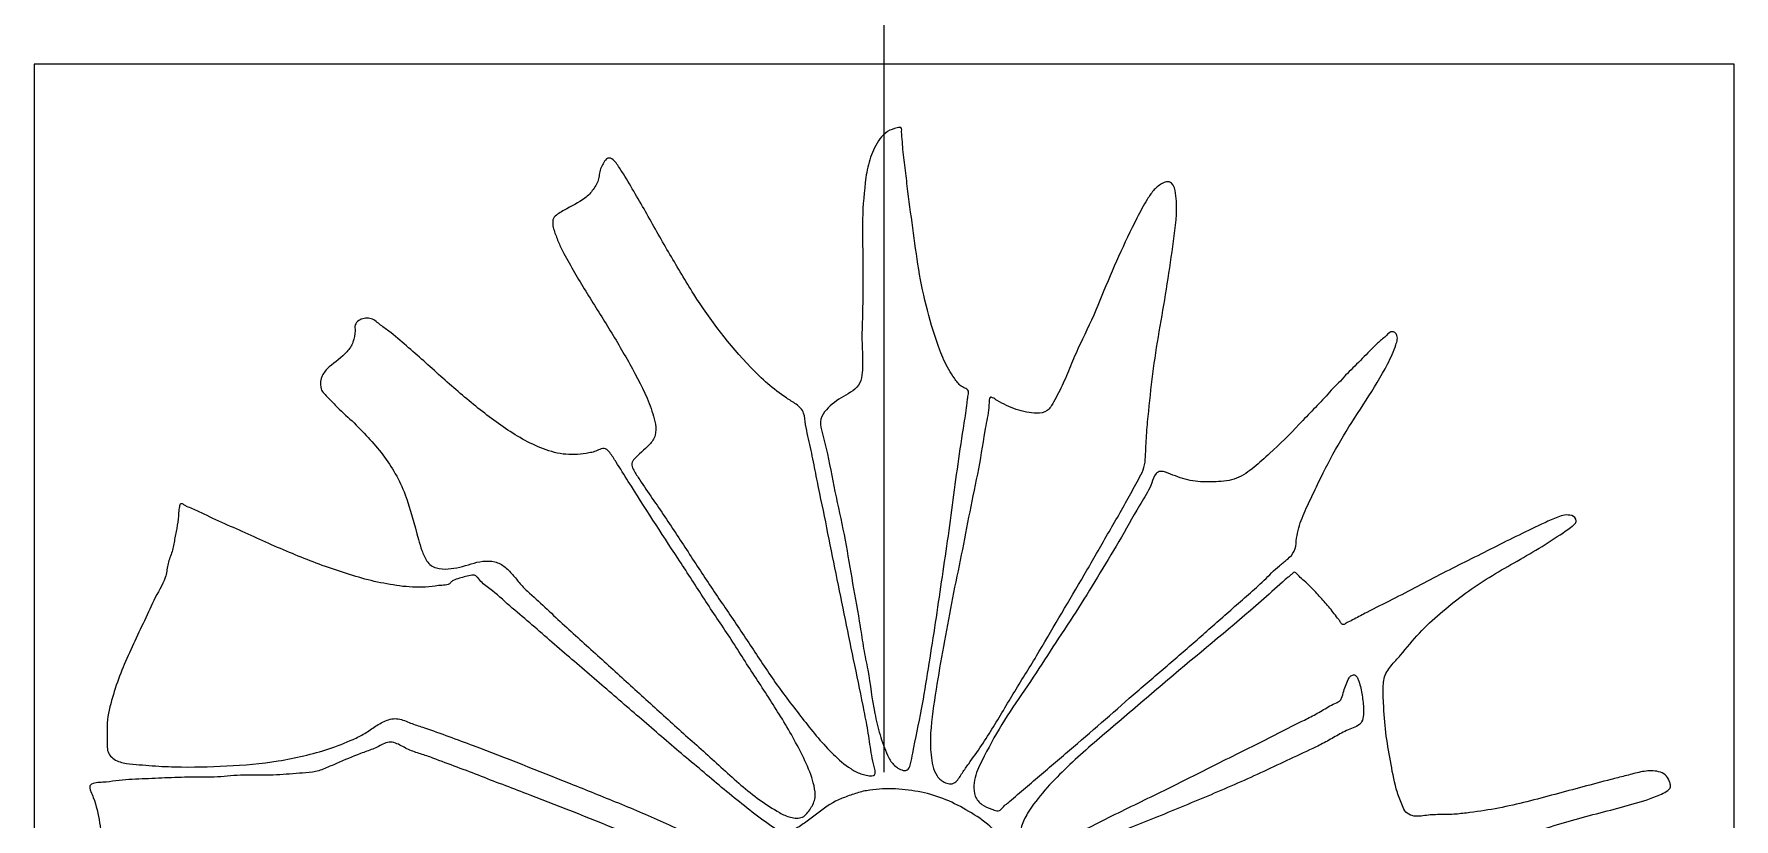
# Model space of a CAD drawing. Header units: millimetres. Extents: x 661 to 1125, y 84 to 277.
# Drawn here: x 937.81 to 967.29, y 153.29 to 166.91 of the extents above; entities that cross this region are included whole.
import ezdxf

# ---------------------------------------------------------------- set-up
doc = ezdxf.new("R2010")
doc.units = ezdxf.units.MM
doc.linetypes.add('CENTER2', pattern=[28.575, 19.05, -3.175, 3.175, -3.175])

# ---------------------------------------------------------------- blocks, each defined once
blk = doc.blocks.new('D')
at = {"color": 1, "linetype": 'CENTER2'}
blk.add_line((952.552, 258.88), (952.552, 99.934), dxfattribs=at)
at = {"color": 7, "linetype": 'Continuous', "lineweight": 15}
for p, q in [((937.813, 166.386), (937.813, 136.91)), ((967.292, 166.386), (937.813, 166.386)), ((967.292, 136.91), (967.292, 166.386))]:
    blk.add_line(p, q, dxfattribs=at)
for points, knots in [([(953.203, 155.197), (953.247, 155.432), (953.284, 155.668), (953.36, 156.14), (953.397, 156.376), (953.505, 157.084), (953.574, 157.556), (953.711, 158.502), (953.771, 158.976), (953.869, 159.686), (953.906, 159.922), (953.962, 160.275), (953.978, 160.394), (953.996, 160.542), (954, 160.571), (954.009, 160.631), (954.017, 160.66), (954.019, 160.704), (954.016, 160.72), (953.998, 160.743), (953.985, 160.752), (953.945, 160.773), (953.916, 160.783), (953.843, 160.834), (953.808, 160.888), (953.737, 160.988), (953.705, 161.039), (953.614, 161.197), (953.564, 161.31), (953.436, 161.651), (953.366, 161.883), (953.243, 162.35), (953.193, 162.587), (953.115, 163.065), (953.085, 163.307), (953.018, 163.788), (952.984, 164.029), (952.942, 164.391), (952.929, 164.512), (952.895, 164.753), (952.88, 164.873), (952.873, 165.056), (952.865, 165.116), (952.856, 165.207), (952.861, 165.238), (952.856, 165.283), (952.839, 165.29), (952.809, 165.289), (952.794, 165.285), (952.722, 165.265), (952.663, 165.25), (952.562, 165.182), (952.519, 165.139), (952.409, 164.993), (952.361, 164.883), (952.279, 164.658), (952.257, 164.539), (952.236, 164.421)], [0, 0, 0, 0, 0.0625, 0.0625, 0.125, 0.125, 0.25, 0.25, 0.375, 0.375, 0.4375, 0.4375, 0.46875, 0.46875, 0.476562, 0.476562, 0.484375, 0.484375, 0.488281, 0.488281, 0.492187, 0.492187, 0.5, 0.5, 0.515625, 0.515625, 0.53125, 0.53125, 0.5625, 0.5625, 0.625, 0.625, 0.6875, 0.6875, 0.75, 0.75, 0.8125, 0.8125, 0.84375, 0.84375, 0.875, 0.875, 0.890625, 0.890625, 0.898437, 0.898437, 0.902344, 0.902344, 0.90625, 0.90625, 0.921875, 0.921875, 0.9375, 0.9375, 0.96875, 0.96875, 1, 1, 1, 1]), ([(952.209, 155.165), (952.103, 155.695), (951.99, 156.225), (951.776, 157.285), (951.665, 157.815), (951.51, 158.612), (951.45, 158.875), (951.37, 159.273), (951.346, 159.406), (951.293, 159.672), (951.263, 159.804), (951.218, 160.002), (951.204, 160.068), (951.183, 160.202), (951.181, 160.271), (951.136, 160.399), (951.084, 160.446), (950.975, 160.527), (950.916, 160.561), (950.63, 160.745), (950.431, 160.931), (949.867, 161.515), (949.543, 161.942), (949.111, 162.622), (948.978, 162.856), (948.702, 163.318), (948.571, 163.553), (948.376, 163.906), (948.305, 164.021), (948.171, 164.254), (948.107, 164.372), (947.996, 164.541), (947.959, 164.597), (947.903, 164.681), (947.881, 164.707), (947.828, 164.748), (947.793, 164.767), (947.73, 164.741), (947.712, 164.709), (947.676, 164.653), (947.66, 164.623), (947.633, 164.561), (947.623, 164.53), (947.612, 164.463), (947.61, 164.429), (947.59, 164.33), (947.548, 164.272), (947.471, 164.157), (947.422, 164.107), (947.256, 163.978), (947.124, 163.925), (946.975, 163.835), (946.945, 163.816), (946.886, 163.778), (946.856, 163.759), (946.813, 163.704), (946.806, 163.667), (946.808, 163.598), (946.815, 163.564), (946.841, 163.463), (946.869, 163.4), (946.918, 163.271), (946.946, 163.208), (946.977, 163.146)], [0, 0, 0, 0, 0.125, 0.125, 0.25, 0.25, 0.3125, 0.3125, 0.34375, 0.34375, 0.375, 0.375, 0.390625, 0.390625, 0.40625, 0.40625, 0.421875, 0.421875, 0.4375, 0.4375, 0.5, 0.5, 0.625, 0.625, 0.6875, 0.6875, 0.75, 0.75, 0.78125, 0.78125, 0.8125, 0.8125, 0.828125, 0.828125, 0.835937, 0.835937, 0.84375, 0.84375, 0.851562, 0.851562, 0.859375, 0.859375, 0.867187, 0.867187, 0.875, 0.875, 0.890625, 0.890625, 0.90625, 0.90625, 0.9375, 0.9375, 0.945312, 0.945312, 0.953125, 0.953125, 0.960937, 0.960937, 0.96875, 0.96875, 0.984375, 0.984375, 1, 1, 1, 1]), ([(952.236, 164.421), (952.21, 164.18), (952.185, 163.94), (952.178, 163.459), (952.184, 163.218), (952.182, 162.736), (952.185, 162.495), (952.181, 162.014), (952.165, 161.773), (952.175, 161.412), (952.183, 161.291), (952.181, 161.111), (952.178, 161.051), (952.161, 160.931), (952.142, 160.87), (952.038, 160.715), (951.915, 160.665), (951.701, 160.534), (951.603, 160.453), (951.483, 160.307), (951.454, 160.247), (951.443, 160.121), (951.461, 160.059), (951.514, 159.875), (951.544, 159.752), (951.624, 159.379), (951.669, 159.128), (951.775, 158.631), (951.83, 158.383), (951.924, 157.883), (951.965, 157.632), (952.051, 157.131), (952.099, 156.881), (952.159, 156.505), (952.178, 156.379), (952.221, 156.128), (952.247, 156.004), (952.317, 155.629), (952.341, 155.375), (952.419, 155.002), (952.449, 154.878), (952.519, 154.634), (952.56, 154.515), (952.641, 154.341), (952.674, 154.284), (952.765, 154.194), (952.82, 154.153), (952.915, 154.131), (952.952, 154.137), (952.995, 154.186), (953.005, 154.218), (953.032, 154.31), (953.04, 154.375), (953.098, 154.692), (953.155, 154.944), (953.203, 155.197)], [0, 0, 0, 0, 0.0625, 0.0625, 0.125, 0.125, 0.1875, 0.1875, 0.25, 0.25, 0.28125, 0.28125, 0.296875, 0.296875, 0.3125, 0.3125, 0.34375, 0.34375, 0.375, 0.375, 0.390625, 0.390625, 0.40625, 0.40625, 0.4375, 0.4375, 0.5, 0.5, 0.5625, 0.5625, 0.625, 0.625, 0.6875, 0.6875, 0.71875, 0.71875, 0.75, 0.75, 0.8125, 0.8125, 0.84375, 0.84375, 0.875, 0.875, 0.890625, 0.890625, 0.90625, 0.90625, 0.914062, 0.914062, 0.921875, 0.921875, 0.9375, 0.9375, 1, 1, 1, 1]), ([(956.789, 158.859), (956.847, 158.967), (956.903, 159.076), (956.993, 159.237), (957.023, 159.291), (957.067, 159.406), (957.078, 159.468), (957.089, 159.592), (957.09, 159.654), (957.094, 159.778), (957.104, 159.964), (957.121, 160.149), (957.157, 160.52), (957.183, 160.767), (957.245, 161.259), (957.284, 161.504), (957.411, 162.239), (957.492, 162.729), (957.593, 163.468), (957.632, 163.715), (957.622, 164.026), (957.617, 164.088), (957.599, 164.211), (957.585, 164.277), (957.518, 164.344), (957.484, 164.351), (957.422, 164.341), (957.393, 164.327), (957.312, 164.28), (957.264, 164.239), (957.183, 164.146), (957.15, 164.093), (957.086, 163.988), (957.055, 163.934), (956.966, 163.773), (956.91, 163.663), (956.748, 163.332), (956.645, 163.108), (956.446, 162.658), (956.356, 162.429), (956.167, 161.974), (956.058, 161.753), (955.9, 161.419), (955.851, 161.306), (955.757, 161.078), (955.712, 160.964), (955.606, 160.741), (955.551, 160.631), (955.462, 160.469), (955.429, 160.415), (955.33, 160.341), (955.265, 160.332), (955.082, 160.333), (954.96, 160.358), (954.73, 160.44), (954.618, 160.491), (954.487, 160.57), (954.462, 160.588), (954.421, 160.608), (954.403, 160.615), (954.38, 160.594), (954.379, 160.578), (954.371, 160.502), (954.372, 160.442), (954.349, 160.262), (954.323, 160.144), (954.299, 160.025)], [0, 0, 0, 0, 0.03125, 0.03125, 0.046875, 0.046875, 0.0625, 0.0625, 0.078125, 0.078125, 0.09375, 0.125, 0.125, 0.1875, 0.1875, 0.25, 0.25, 0.375, 0.375, 0.4375, 0.4375, 0.453125, 0.453125, 0.46875, 0.46875, 0.476563, 0.476563, 0.484375, 0.484375, 0.5, 0.5, 0.515625, 0.515625, 0.53125, 0.53125, 0.5625, 0.5625, 0.625, 0.625, 0.6875, 0.6875, 0.75, 0.75, 0.78125, 0.78125, 0.8125, 0.8125, 0.84375, 0.84375, 0.859375, 0.859375, 0.875, 0.875, 0.90625, 0.90625, 0.9375, 0.9375, 0.945313, 0.945313, 0.949219, 0.949219, 0.953125, 0.953125, 0.96875, 0.96875, 1, 1, 1, 1]), ([(946.977, 163.146), (947.099, 162.924), (947.223, 162.703), (947.487, 162.27), (947.624, 162.056), (947.89, 161.625), (948.02, 161.407), (948.265, 160.963), (948.386, 160.739), (948.525, 160.385), (948.568, 160.265), (948.597, 160.077), (948.599, 160.012), (948.568, 159.888), (948.529, 159.836), (948.398, 159.696), (948.292, 159.62), (948.201, 159.509), (948.191, 159.497), (948.179, 159.466), (948.178, 159.449), (948.185, 159.401), (948.199, 159.371), (948.244, 159.285), (948.28, 159.231), (948.459, 158.961), (948.609, 158.749), (948.896, 158.318), (949.038, 158.101), (949.323, 157.668), (949.465, 157.451), (949.754, 157.021), (949.9, 156.807), (950.189, 156.376), (950.331, 156.16), (950.619, 155.728), (950.769, 155.517), (951.085, 155.106), (951.242, 154.9), (951.494, 154.602), (951.582, 154.506), (951.767, 154.325), (951.864, 154.239), (952.03, 154.132), (952.087, 154.101), (952.18, 154.068), (952.213, 154.06), (952.277, 154.047), (952.31, 154.042), (952.36, 154.047), (952.378, 154.05), (952.401, 154.074), (952.402, 154.093), (952.4, 154.142), (952.39, 154.173), (952.366, 154.268), (952.351, 154.331), (952.315, 154.523), (952.301, 154.653), (952.26, 154.91), (952.235, 155.037), (952.209, 155.165)], [0, 0, 0, 0, 0.0625, 0.0625, 0.125, 0.125, 0.1875, 0.1875, 0.25, 0.25, 0.28125, 0.28125, 0.296875, 0.296875, 0.3125, 0.3125, 0.34375, 0.34375, 0.347656, 0.347656, 0.351563, 0.351563, 0.359375, 0.359375, 0.375, 0.375, 0.4375, 0.4375, 0.5, 0.5, 0.5625, 0.5625, 0.625, 0.625, 0.6875, 0.6875, 0.75, 0.75, 0.8125, 0.8125, 0.84375, 0.84375, 0.875, 0.875, 0.890625, 0.890625, 0.898438, 0.898438, 0.90625, 0.90625, 0.910156, 0.910156, 0.914063, 0.914063, 0.921875, 0.921875, 0.9375, 0.9375, 0.96875, 0.96875, 1, 1, 1, 1]), ([(950.708, 155.154), (950.568, 155.379), (950.424, 155.6), (950.133, 156.042), (949.995, 156.268), (949.703, 156.709), (949.554, 156.927), (949.267, 157.372), (949.125, 157.595), (948.687, 158.256), (948.401, 158.701), (948.047, 159.26), (947.979, 159.374), (947.871, 159.54), (947.837, 159.597), (947.776, 159.675), (947.753, 159.701), (947.693, 159.729), (947.657, 159.719), (947.596, 159.692), (947.566, 159.676), (947.502, 159.656), (947.468, 159.65), (947.37, 159.632), (947.304, 159.623), (947.105, 159.608), (946.968, 159.62), (946.709, 159.685), (946.584, 159.735), (946.342, 159.85), (946.226, 159.915), (945.89, 160.127), (945.679, 160.287), (945.266, 160.62), (945.063, 160.793), (944.67, 161.15), (944.472, 161.327), (944.17, 161.587), (944.071, 161.676), (943.911, 161.796), (943.856, 161.834), (943.753, 161.918), (943.7, 161.964), (943.571, 161.991), (943.5, 161.975), (943.417, 161.92), (943.392, 161.894), (943.374, 161.83), (943.381, 161.796), (943.381, 161.695), (943.369, 161.628), (943.32, 161.504), (943.282, 161.448), (943.15, 161.297), (943.034, 161.224), (942.884, 161.091), (942.837, 161.04), (942.783, 160.918), (942.775, 160.848), (942.791, 160.749), (942.805, 160.717), (942.847, 160.665), (942.872, 160.642), (942.942, 160.57), (942.989, 160.522), (943.13, 160.379), (943.229, 160.287), (943.329, 160.198)], [0, 0, 0, 0, 0.0625, 0.0625, 0.125, 0.125, 0.1875, 0.1875, 0.25, 0.25, 0.375, 0.375, 0.40625, 0.40625, 0.421875, 0.421875, 0.429687, 0.429687, 0.4375, 0.4375, 0.445312, 0.445312, 0.453125, 0.453125, 0.46875, 0.46875, 0.5, 0.5, 0.53125, 0.53125, 0.5625, 0.5625, 0.625, 0.625, 0.6875, 0.6875, 0.75, 0.75, 0.78125, 0.78125, 0.796875, 0.796875, 0.8125, 0.8125, 0.828125, 0.828125, 0.835937, 0.835937, 0.84375, 0.84375, 0.859375, 0.859375, 0.875, 0.875, 0.90625, 0.90625, 0.921875, 0.921875, 0.9375, 0.9375, 0.945312, 0.945312, 0.953125, 0.953125, 0.96875, 0.96875, 1, 1, 1, 1]), ([(954.726, 153.599), (954.912, 153.756), (955.098, 153.914), (955.468, 154.231), (955.655, 154.388), (956.21, 154.864), (956.575, 155.188), (957.128, 155.667), (957.315, 155.823), (957.682, 156.143), (957.866, 156.304), (958.233, 156.625), (958.415, 156.787), (958.781, 157.109), (958.968, 157.266), (959.232, 157.52), (959.315, 157.61), (959.456, 157.726), (959.506, 157.762), (959.598, 157.842), (959.641, 157.887), (959.692, 157.996), (959.696, 158.058), (959.708, 158.179), (959.718, 158.239), (959.761, 158.415), (959.806, 158.53), (959.905, 158.752), (959.958, 158.861), (960.063, 159.08), (960.115, 159.19), (960.277, 159.516), (960.394, 159.729), (960.771, 160.355), (961.06, 160.753), (961.34, 161.293), (961.391, 161.404), (961.438, 161.55), (961.448, 161.579), (961.458, 161.639), (961.454, 161.672), (961.43, 161.711), (961.421, 161.724), (961.396, 161.742), (961.38, 161.746), (961.333, 161.746), (961.307, 161.723), (961.242, 161.656), (961.193, 161.617), (961.098, 161.535), (961.054, 161.492), (960.923, 161.357), (960.835, 161.269), (960.747, 161.181)], [0, 0, 0, 0, 0.0625, 0.0625, 0.125, 0.125, 0.25, 0.25, 0.3125, 0.3125, 0.375, 0.375, 0.4375, 0.4375, 0.5, 0.5, 0.53125, 0.53125, 0.546875, 0.546875, 0.5625, 0.5625, 0.578125, 0.578125, 0.59375, 0.59375, 0.625, 0.625, 0.65625, 0.65625, 0.6875, 0.6875, 0.75, 0.75, 0.875, 0.875, 0.90625, 0.90625, 0.914063, 0.914063, 0.921875, 0.921875, 0.925781, 0.925781, 0.929688, 0.929688, 0.9375, 0.9375, 0.953125, 0.953125, 0.96875, 0.96875, 1, 1, 1, 1]), ([(960.747, 161.181), (960.662, 161.096), (960.575, 161.013), (960.457, 160.877), (960.412, 160.836), (960.326, 160.753), (960.287, 160.707), (960.168, 160.572), (960.084, 160.487), (959.917, 160.314), (959.834, 160.228), (959.588, 159.965), (959.416, 159.797), (959.15, 159.553), (959.062, 159.471), (958.876, 159.32), (958.776, 159.249), (958.553, 159.161), (958.43, 159.149), (958.191, 159.138), (958.071, 159.138), (957.831, 159.164), (957.717, 159.202), (957.548, 159.265), (957.493, 159.291), (957.407, 159.317), (957.378, 159.325), (957.317, 159.322), (957.288, 159.308), (957.232, 159.239), (957.216, 159.178), (957.174, 159.066), (957.148, 159.013), (957.062, 158.856), (956.994, 158.756), (956.815, 158.446), (956.704, 158.233), (956.456, 157.823), (956.331, 157.619), (956.083, 157.21), (955.959, 157.005), (955.697, 156.605), (955.562, 156.407), (955.304, 156.003), (955.176, 155.802), (954.905, 155.407), (954.768, 155.21), (954.516, 154.805), (954.398, 154.597), (954.237, 154.277), (954.18, 154.173), (954.126, 153.998), (954.116, 153.935), (954.109, 153.811), (954.112, 153.749), (954.158, 153.632), (954.2, 153.584), (954.303, 153.513), (954.36, 153.487), (954.449, 153.455), (954.478, 153.443), (954.525, 153.435), (954.541, 153.435), (954.57, 153.448), (954.581, 153.459), (954.612, 153.494), (954.632, 153.518), (954.68, 153.557), (954.704, 153.577), (954.726, 153.599)], [0, 0, 0, 0, 0.03125, 0.03125, 0.046875, 0.046875, 0.0625, 0.0625, 0.09375, 0.09375, 0.125, 0.125, 0.1875, 0.1875, 0.21875, 0.21875, 0.25, 0.25, 0.28125, 0.28125, 0.3125, 0.3125, 0.34375, 0.34375, 0.359375, 0.359375, 0.367187, 0.367187, 0.375, 0.375, 0.390625, 0.390625, 0.40625, 0.40625, 0.4375, 0.4375, 0.5, 0.5, 0.5625, 0.5625, 0.625, 0.625, 0.6875, 0.6875, 0.75, 0.75, 0.8125, 0.8125, 0.875, 0.875, 0.90625, 0.90625, 0.921875, 0.921875, 0.9375, 0.9375, 0.953125, 0.953125, 0.96875, 0.96875, 0.976562, 0.976562, 0.980469, 0.980469, 0.984375, 0.984375, 0.992187, 0.992187, 1, 1, 1, 1]), ([(943.329, 160.198), (943.516, 160.009), (943.701, 159.82), (944.02, 159.402), (944.153, 159.172), (944.343, 158.666), (944.409, 158.405), (944.498, 158.079), (944.517, 158.015), (944.562, 157.888), (944.588, 157.824), (944.665, 157.71), (944.724, 157.668), (944.856, 157.628), (944.926, 157.627), (945.062, 157.637), (945.13, 157.646), (945.263, 157.677), (945.328, 157.699), (945.526, 157.759), (945.668, 157.787), (945.868, 157.739), (945.93, 157.704), (946.036, 157.618), (946.083, 157.566), (946.172, 157.462), (946.215, 157.408), (946.305, 157.304), (946.355, 157.256), (946.612, 157.028), (946.81, 156.837), (947.214, 156.464), (947.419, 156.281), (947.829, 155.914), (948.03, 155.726), (948.437, 155.356), (948.642, 155.172), (949.048, 154.801), (949.254, 154.619), (949.663, 154.251), (949.863, 154.062), (950.281, 153.705), (950.504, 153.54), (950.802, 153.371), (950.864, 153.342), (950.999, 153.308), (951.072, 153.299), (951.169, 153.34), (951.194, 153.365), (951.238, 153.419), (951.259, 153.446), (951.316, 153.533), (951.347, 153.597), (951.365, 153.733), (951.353, 153.802), (951.324, 153.936), (951.305, 154.001), (951.236, 154.194), (951.176, 154.318), (951.052, 154.563), (950.99, 154.684), (950.854, 154.922), (950.781, 155.038), (950.708, 155.154)], [0, 0, 0, 0, 0.0625, 0.0625, 0.125, 0.125, 0.1875, 0.1875, 0.203125, 0.203125, 0.21875, 0.21875, 0.234375, 0.234375, 0.25, 0.25, 0.265625, 0.265625, 0.28125, 0.28125, 0.3125, 0.3125, 0.328125, 0.328125, 0.34375, 0.34375, 0.359375, 0.359375, 0.375, 0.375, 0.4375, 0.4375, 0.5, 0.5, 0.5625, 0.5625, 0.625, 0.625, 0.6875, 0.6875, 0.75, 0.75, 0.8125, 0.8125, 0.828125, 0.828125, 0.84375, 0.84375, 0.851563, 0.851563, 0.859375, 0.859375, 0.875, 0.875, 0.890625, 0.890625, 0.90625, 0.90625, 0.9375, 0.9375, 0.96875, 0.96875, 1, 1, 1, 1]), ([(954.299, 160.025), (954.26, 159.774), (954.22, 159.524), (954.122, 159.026), (954.069, 158.778), (953.97, 158.28), (953.924, 158.031), (953.825, 157.534), (953.768, 157.286), (953.676, 156.787), (953.63, 156.538), (953.536, 156.04), (953.496, 155.789), (953.416, 155.289), (953.374, 155.038), (953.355, 154.658), (953.355, 154.531), (953.375, 154.342), (953.384, 154.279), (953.416, 154.156), (953.438, 154.095), (953.509, 153.989), (953.56, 153.947), (953.648, 153.91), (953.68, 153.902), (953.744, 153.904), (953.775, 153.919), (953.846, 153.983), (953.876, 154.042), (953.946, 154.149), (953.983, 154.201), (954.096, 154.357), (954.172, 154.461), (954.314, 154.674), (954.382, 154.782), (954.582, 155.109), (954.711, 155.33), (954.978, 155.767), (955.115, 155.984), (955.504, 156.645), (955.765, 157.086), (956.153, 157.748), (956.279, 157.971), (956.533, 158.415), (956.666, 158.634), (956.789, 158.859)], [0, 0, 0, 0, 0.0625, 0.0625, 0.125, 0.125, 0.1875, 0.1875, 0.25, 0.25, 0.3125, 0.3125, 0.375, 0.375, 0.4375, 0.4375, 0.46875, 0.46875, 0.484375, 0.484375, 0.5, 0.5, 0.515625, 0.515625, 0.523438, 0.523438, 0.53125, 0.53125, 0.546875, 0.546875, 0.5625, 0.5625, 0.59375, 0.59375, 0.625, 0.625, 0.6875, 0.6875, 0.75, 0.75, 0.875, 0.875, 0.9375, 0.9375, 1, 1, 1, 1]), ([(951.432, 149.247), (951.447, 149.281), (951.466, 149.312), (951.518, 149.365), (951.545, 149.39), (951.591, 149.449), (951.61, 149.481), (951.662, 149.534), (951.695, 149.555), (951.768, 149.574), (951.807, 149.571), (951.879, 149.55), (951.914, 149.537), (952.023, 149.508), (952.098, 149.5), (952.247, 149.486), (952.322, 149.478), (952.434, 149.454), (952.471, 149.447), (952.546, 149.443), (952.583, 149.446), (952.694, 149.458), (952.767, 149.473), (952.915, 149.488), (952.989, 149.496), (953.358, 149.561), (953.642, 149.652), (953.963, 149.841), (954.025, 149.882), (954.152, 149.962), (954.213, 150.004), (954.382, 150.148), (954.489, 150.251), (954.671, 150.488), (954.749, 150.614), (954.875, 150.881), (954.921, 151.026), (954.971, 151.318), (954.981, 151.465), (954.988, 151.761), (954.98, 151.91), (954.937, 152.201), (954.905, 152.344), (954.8, 152.622), (954.73, 152.755), (954.561, 152.999), (954.459, 153.112), (954.231, 153.302), (954.104, 153.382), (953.844, 153.528), (953.712, 153.597), (953.435, 153.702), (953.293, 153.744), (952.997, 153.795), (952.846, 153.813), (952.547, 153.822), (952.397, 153.81), (952.174, 153.773), (952.1, 153.752), (951.957, 153.703), (951.885, 153.678), (951.676, 153.591), (951.547, 153.508), (951.365, 153.368), (951.306, 153.319), (951.182, 153.229), (951.118, 153.188), (950.991, 153.103), (950.922, 153.063), (950.806, 153.063), (950.768, 153.07), (950.698, 153.1), (950.667, 153.123), (950.509, 153.229), (950.389, 153.322), (950.149, 153.508), (950.029, 153.602), (949.794, 153.794), (949.676, 153.89), (949.447, 154.088), (949.332, 154.187), (948.978, 154.474), (948.751, 154.676), (948.292, 155.073), (948.06, 155.269), (947.717, 155.569), (947.601, 155.666), (947.371, 155.865), (947.257, 155.965), (946.906, 156.256), (946.682, 156.46), (946.337, 156.758), (946.22, 156.855), (945.99, 157.052), (945.88, 157.157), (945.703, 157.301), (945.637, 157.341), (945.556, 157.421), (945.534, 157.454), (945.495, 157.495), (945.481, 157.508), (945.446, 157.524), (945.426, 157.525), (945.334, 157.513), (945.262, 157.488), (945.152, 157.46), (945.116, 157.449), (945.067, 157.421), (945.052, 157.409), (945.027, 157.381), (945.014, 157.367), (944.961, 157.347), (944.922, 157.348), (944.846, 157.345), (944.809, 157.341), (944.697, 157.324), (944.622, 157.313), (944.472, 157.312), (944.396, 157.316), (944.246, 157.325), (944.171, 157.332), (943.951, 157.37), (943.804, 157.393), (943.516, 157.463), (943.375, 157.507), (943.092, 157.596), (942.952, 157.642), (942.673, 157.744), (942.534, 157.799), (942.12, 157.965), (941.848, 158.087), (941.442, 158.271), (941.306, 158.332), (941.035, 158.454), (940.899, 158.514), (940.699, 158.613), (940.632, 158.646), (940.529, 158.689), (940.493, 158.7), (940.443, 158.725), (940.428, 158.735), (940.396, 158.755), (940.377, 158.768), (940.343, 158.754), (940.338, 158.732), (940.329, 158.697), (940.327, 158.678), (940.32, 158.624), (940.319, 158.588), (940.314, 158.478), (940.302, 158.406), (940.274, 158.263), (940.259, 158.191), (940.234, 158.047), (940.221, 157.975), (940.175, 157.837), (940.146, 157.77), (940.118, 157.627), (940.111, 157.553), (940.044, 157.345), (939.956, 157.22), (939.827, 156.953), (939.769, 156.816), (939.639, 156.549), (939.577, 156.415), (939.453, 156.145), (939.391, 156.011), (939.282, 155.736), (939.232, 155.596), (939.146, 155.312), (939.106, 155.166), (939.079, 154.942), (939.078, 154.867), (939.081, 154.718), (939.08, 154.643), (939.082, 154.53), (939.085, 154.493), (939.109, 154.421), (939.133, 154.391), (939.216, 154.315), (939.287, 154.286), (939.432, 154.252), (939.508, 154.245), (939.657, 154.235), (939.732, 154.23), (939.957, 154.211), (940.106, 154.202), (940.556, 154.192), (940.856, 154.2), (941.454, 154.229), (941.752, 154.254), (942.197, 154.324), (942.344, 154.355), (942.637, 154.426), (942.784, 154.462), (943.068, 154.56), (943.209, 154.615), (943.416, 154.706), (943.483, 154.739), (943.611, 154.818), (943.672, 154.862), (943.798, 154.944), (943.864, 154.982), (944.005, 155.034), (944.082, 155.043), (944.23, 155.009), (944.298, 154.975), (944.439, 154.921), (944.511, 154.901), (944.725, 154.829), (944.866, 154.778), (945.148, 154.672), (945.289, 154.621), (945.993, 154.357), (946.55, 154.131), (947.389, 153.8), (947.667, 153.686), (948.085, 153.515), (948.224, 153.458), (948.5, 153.339), (948.636, 153.276), (948.91, 153.153), (949.047, 153.089), (949.315, 152.953), (949.45, 152.886), (949.644, 152.77), (949.707, 152.729), (949.832, 152.645), (949.896, 152.605), (949.983, 152.534), (950.012, 152.505), (950.03, 152.433), (950.021, 152.387), (949.953, 152.351), (949.913, 152.355), (949.838, 152.365), (949.801, 152.375), (949.694, 152.409), (949.625, 152.439), (949.485, 152.493), (949.414, 152.519), (949.203, 152.597), (949.063, 152.652), (948.647, 152.824), (948.366, 152.931), (947.532, 153.272), (946.974, 153.494), (946.134, 153.818), (945.852, 153.922), (945.293, 154.142), (945.011, 154.244), (944.66, 154.377), (944.589, 154.401), (944.445, 154.446), (944.374, 154.469), (944.238, 154.532), (944.174, 154.572), (944.071, 154.615), (944.035, 154.626), (943.961, 154.63), (943.923, 154.62), (943.855, 154.59), (943.823, 154.571), (943.756, 154.537), (943.722, 154.522), (943.618, 154.48), (943.547, 154.456), (943.338, 154.376), (943.199, 154.318), (942.992, 154.229), (942.924, 154.199), (942.786, 154.14), (942.715, 154.115), (942.567, 154.096), (942.49, 154.092), (942.339, 154.081), (942.264, 154.075), (942.037, 154.059), (941.885, 154.051), (941.581, 154.055), (941.43, 154.06), (941.203, 154.04), (941.127, 154.031), (940.976, 154.022), (940.9, 154.021), (940.672, 154.02), (940.52, 154.02), (940.217, 154.012), (940.065, 154.005), (939.762, 153.992), (939.611, 153.987), (939.384, 153.973), (939.308, 153.967), (939.158, 153.947), (939.083, 153.935), (938.969, 153.93), (938.931, 153.928), (938.856, 153.917), (938.814, 153.91), (938.779, 153.865), (938.778, 153.844), (938.785, 153.807), (938.792, 153.789), (938.813, 153.736), (938.828, 153.702), (938.895, 153.526), (938.929, 153.378), (938.961, 153.155), (938.969, 153.08), (938.977, 152.93), (938.977, 152.853), (938.942, 152.634), (938.882, 152.498), (938.765, 152.227), (938.708, 152.09), (938.61, 151.812), (938.571, 151.665), (938.574, 151.373), (938.593, 151.229), (938.627, 151.013), (938.639, 150.94), (938.671, 150.798), (938.693, 150.728), (938.757, 150.519), (938.793, 150.378), (938.888, 150.102), (938.956, 149.972), (939.008, 149.797), (939.018, 149.762), (939.062, 149.7), (939.098, 149.683), (939.208, 149.664), (939.283, 149.68), (939.5, 149.729), (939.64, 149.778), (939.918, 149.878), (940.054, 149.937), (940.326, 150.053), (940.46, 150.114), (940.729, 150.238), (940.865, 150.297), (940.999, 150.359)], [0, 0, 0, 0, 0.001953, 0.001953, 0.003906, 0.003906, 0.005859, 0.005859, 0.007813, 0.007813, 0.009766, 0.009766, 0.011719, 0.011719, 0.015625, 0.015625, 0.019531, 0.019531, 0.021484, 0.021484, 0.023438, 0.023438, 0.027344, 0.027344, 0.03125, 0.03125, 0.046875, 0.046875, 0.050781, 0.050781, 0.054688, 0.054688, 0.0625, 0.0625, 0.070313, 0.070313, 0.078125, 0.078125, 0.085938, 0.085938, 0.09375, 0.09375, 0.101563, 0.101563, 0.109375, 0.109375, 0.117188, 0.117188, 0.125, 0.125, 0.132813, 0.132813, 0.140625, 0.140625, 0.148438, 0.148438, 0.15625, 0.15625, 0.160156, 0.160156, 0.164063, 0.164063, 0.171875, 0.171875, 0.175781, 0.175781, 0.179688, 0.179688, 0.183594, 0.183594, 0.185547, 0.185547, 0.1875, 0.1875, 0.195313, 0.195313, 0.203125, 0.203125, 0.210938, 0.210938, 0.21875, 0.21875, 0.234375, 0.234375, 0.25, 0.25, 0.257813, 0.257813, 0.265625, 0.265625, 0.28125, 0.28125, 0.289063, 0.289063, 0.296875, 0.296875, 0.300781, 0.300781, 0.302734, 0.302734, 0.303711, 0.303711, 0.304688, 0.304688, 0.308594, 0.308594, 0.310547, 0.310547, 0.311523, 0.311523, 0.3125, 0.3125, 0.314453, 0.314453, 0.316406, 0.316406, 0.320313, 0.320313, 0.324219, 0.324219, 0.328125, 0.328125, 0.335938, 0.335938, 0.34375, 0.34375, 0.351563, 0.351563, 0.359375, 0.359375, 0.375, 0.375, 0.382813, 0.382813, 0.390625, 0.390625, 0.394531, 0.394531, 0.396484, 0.396484, 0.397461, 0.397461, 0.398438, 0.398438, 0.399414, 0.399414, 0.400391, 0.400391, 0.402344, 0.402344, 0.40625, 0.40625, 0.410156, 0.410156, 0.414063, 0.414063, 0.417969, 0.417969, 0.421875, 0.421875, 0.429688, 0.429688, 0.4375, 0.4375, 0.445313, 0.445313, 0.453125, 0.453125, 0.460938, 0.460938, 0.46875, 0.46875, 0.472656, 0.472656, 0.476562, 0.476562, 0.478516, 0.478516, 0.480469, 0.480469, 0.484375, 0.484375, 0.488281, 0.488281, 0.492187, 0.492187, 0.5, 0.5, 0.515625, 0.515625, 0.53125, 0.53125, 0.539062, 0.539062, 0.546875, 0.546875, 0.554687, 0.554687, 0.558594, 0.558594, 0.5625, 0.5625, 0.566406, 0.566406, 0.570312, 0.570312, 0.574219, 0.574219, 0.578125, 0.578125, 0.585937, 0.585937, 0.59375, 0.59375, 0.625, 0.625, 0.640625, 0.640625, 0.648437, 0.648437, 0.65625, 0.65625, 0.664062, 0.664062, 0.671875, 0.671875, 0.675781, 0.675781, 0.679687, 0.679687, 0.681641, 0.681641, 0.683594, 0.683594, 0.685547, 0.685547, 0.6875, 0.6875, 0.691406, 0.691406, 0.695312, 0.695312, 0.703125, 0.703125, 0.71875, 0.71875, 0.75, 0.75, 0.765625, 0.765625, 0.78125, 0.78125, 0.785156, 0.785156, 0.789062, 0.789062, 0.792969, 0.792969, 0.794922, 0.794922, 0.796875, 0.796875, 0.798828, 0.798828, 0.800781, 0.800781, 0.804687, 0.804687, 0.8125, 0.8125, 0.816406, 0.816406, 0.820312, 0.820312, 0.824219, 0.824219, 0.828125, 0.828125, 0.835937, 0.835937, 0.84375, 0.84375, 0.847656, 0.847656, 0.851562, 0.851562, 0.859375, 0.859375, 0.867187, 0.867187, 0.875, 0.875, 0.878906, 0.878906, 0.882812, 0.882812, 0.884766, 0.884766, 0.886719, 0.886719, 0.887695, 0.887695, 0.888672, 0.888672, 0.890625, 0.890625, 0.898437, 0.898437, 0.902344, 0.902344, 0.90625, 0.90625, 0.914062, 0.914062, 0.921875, 0.921875, 0.929688, 0.929688, 0.9375, 0.9375, 0.941406, 0.941406, 0.945313, 0.945313, 0.953125, 0.953125, 0.960937, 0.960937, 0.962891, 0.962891, 0.964844, 0.964844, 0.96875, 0.96875, 0.976562, 0.976562, 0.984375, 0.984375, 0.992187, 0.992187, 1, 1, 1, 1]), ([(955.53, 151.115), (955.866, 151.062), (956.202, 151.01), (956.877, 150.939), (957.216, 150.914), (957.892, 150.854), (958.231, 150.83), (958.908, 150.78), (959.247, 150.752), (959.925, 150.707), (960.264, 150.688), (960.687, 150.654), (960.772, 150.647), (960.941, 150.639), (961.027, 150.644), (961.153, 150.625), (961.195, 150.613), (961.258, 150.602), (961.28, 150.599), (961.323, 150.6), (961.345, 150.606), (961.376, 150.636), (961.382, 150.657), (961.391, 150.699), (961.395, 150.72), (961.407, 150.783), (961.415, 150.824), (961.472, 151.03), (961.541, 151.185), (961.696, 151.484), (961.787, 151.628), (961.992, 151.9), (962.104, 152.026), (962.356, 152.251), (962.492, 152.355), (962.907, 152.65), (963.203, 152.81), (963.826, 153.072), (964.15, 153.178), (964.803, 153.364), (965.134, 153.44), (965.624, 153.579), (965.788, 153.626), (965.985, 153.704), (966.023, 153.722), (966.099, 153.761), (966.138, 153.779), (966.181, 153.826), (966.19, 153.846), (966.191, 153.889), (966.185, 153.909), (966.164, 153.968), (966.146, 154.007), (966.094, 154.073), (966.055, 154.092), (965.975, 154.119), (965.934, 154.126), (965.808, 154.134), (965.725, 154.122), (965.562, 154.085), (965.481, 154.061), (965.319, 154.021), (965.238, 154.001), (964.994, 153.939), (964.833, 153.895), (964.51, 153.807), (964.348, 153.765), (963.863, 153.636), (963.54, 153.546), (963.046, 153.453), (962.88, 153.427), (962.63, 153.395), (962.547, 153.385), (962.38, 153.371), (962.296, 153.371), (962.128, 153.37), (962.044, 153.368), (961.877, 153.347), (961.791, 153.331), (961.67, 153.363), (961.633, 153.384), (961.574, 153.444), (961.555, 153.482), (961.513, 153.6), (961.479, 153.676), (961.403, 153.915), (961.374, 154.079), (961.315, 154.405), (961.285, 154.569), (961.238, 154.897), (961.227, 155.064), (961.214, 155.313), (961.209, 155.396), (961.207, 155.563), (961.208, 155.647), (961.243, 155.81), (961.29, 155.882), (961.396, 156.012), (961.455, 156.072), (961.619, 156.262), (961.721, 156.396), (961.95, 156.641), (962.074, 156.751), (962.323, 156.969), (962.451, 157.074), (962.851, 157.368), (963.134, 157.543), (963.569, 157.789), (963.715, 157.871), (964, 158.044), (964.14, 158.134), (964.35, 158.271), (964.418, 158.319), (964.499, 158.385), (964.516, 158.397), (964.545, 158.427), (964.557, 158.446), (964.553, 158.509), (964.518, 158.544), (964.398, 158.58), (964.311, 158.562), (964.159, 158.501), (964.084, 158.466), (963.71, 158.294), (963.416, 158.148), (962.975, 157.926), (962.829, 157.85), (962.533, 157.706), (962.386, 157.632), (961.948, 157.404), (961.657, 157.25), (961.218, 157.025), (961.07, 156.953), (960.851, 156.839), (960.779, 156.799), (960.67, 156.741), (960.632, 156.725), (960.577, 156.698), (960.561, 156.685), (960.527, 156.662), (960.502, 156.662), (960.473, 156.691), (960.466, 156.712), (960.444, 156.747), (960.431, 156.763), (960.392, 156.81), (960.367, 156.843), (960.293, 156.943), (960.237, 157.004), (960.128, 157.128), (960.075, 157.191), (959.959, 157.309), (959.905, 157.37), (959.808, 157.449), (959.778, 157.477), (959.735, 157.522), (959.721, 157.537), (959.698, 157.558), (959.691, 157.565), (959.672, 157.575), (959.661, 157.573), (959.635, 157.556), (959.621, 157.54), (959.59, 157.513), (959.574, 157.5), (959.526, 157.46), (959.495, 157.432), (959.342, 157.292), (959.219, 157.182), (958.595, 156.636), (958.08, 156.217), (957.572, 155.791)], [0, 0, 0, 0, 0.03125, 0.03125, 0.0625, 0.0625, 0.09375, 0.09375, 0.125, 0.125, 0.15625, 0.15625, 0.164062, 0.164062, 0.171875, 0.171875, 0.175781, 0.175781, 0.177734, 0.177734, 0.179687, 0.179687, 0.181641, 0.181641, 0.183594, 0.183594, 0.1875, 0.1875, 0.203125, 0.203125, 0.21875, 0.21875, 0.234375, 0.234375, 0.25, 0.25, 0.28125, 0.28125, 0.3125, 0.3125, 0.34375, 0.34375, 0.359375, 0.359375, 0.363281, 0.363281, 0.367187, 0.367187, 0.369141, 0.369141, 0.371094, 0.371094, 0.375, 0.375, 0.378906, 0.378906, 0.382812, 0.382812, 0.390625, 0.390625, 0.398437, 0.398437, 0.40625, 0.40625, 0.421875, 0.421875, 0.4375, 0.4375, 0.46875, 0.46875, 0.484375, 0.484375, 0.492187, 0.492187, 0.5, 0.5, 0.507812, 0.507812, 0.515625, 0.515625, 0.519531, 0.519531, 0.523437, 0.523437, 0.53125, 0.53125, 0.546875, 0.546875, 0.5625, 0.5625, 0.578125, 0.578125, 0.585938, 0.585938, 0.59375, 0.59375, 0.601563, 0.601563, 0.609375, 0.609375, 0.625, 0.625, 0.640625, 0.640625, 0.65625, 0.65625, 0.6875, 0.6875, 0.703125, 0.703125, 0.71875, 0.71875, 0.726563, 0.726563, 0.728516, 0.728516, 0.730469, 0.730469, 0.734375, 0.734375, 0.742188, 0.742188, 0.75, 0.75, 0.78125, 0.78125, 0.796875, 0.796875, 0.8125, 0.8125, 0.84375, 0.84375, 0.859375, 0.859375, 0.867188, 0.867188, 0.871094, 0.871094, 0.873047, 0.873047, 0.875, 0.875, 0.876953, 0.876953, 0.878906, 0.878906, 0.882813, 0.882813, 0.890625, 0.890625, 0.898438, 0.898438, 0.90625, 0.90625, 0.910156, 0.910156, 0.912109, 0.912109, 0.913086, 0.913086, 0.914063, 0.914063, 0.916016, 0.916016, 0.917969, 0.917969, 0.921875, 0.921875, 0.9375, 0.9375, 1, 1, 1, 1]), ([(957.572, 155.791), (957.316, 155.577), (957.064, 155.359), (956.559, 154.924), (956.303, 154.711), (955.804, 154.27), (955.559, 154.043), (955.234, 153.667), (955.129, 153.537), (955, 153.322), (954.96, 153.247), (954.915, 153.088), (954.914, 153.001), (954.965, 152.839), (955.015, 152.766), (955.124, 152.7), (955.167, 152.686), (955.251, 152.7), (955.288, 152.723), (955.358, 152.77), (955.391, 152.796), (955.464, 152.839), (955.502, 152.857), (955.617, 152.91), (955.693, 152.945), (956.072, 153.129), (956.372, 153.283), (956.977, 153.581), (957.281, 153.725), (957.884, 154.026), (958.184, 154.18), (958.788, 154.479), (959.091, 154.628), (959.539, 154.861), (959.691, 154.936), (959.917, 155.048), (959.992, 155.086), (960.139, 155.169), (960.21, 155.214), (960.321, 155.275), (960.358, 155.293), (960.416, 155.319), (960.435, 155.328), (960.469, 155.353), (960.481, 155.371), (960.503, 155.43), (960.51, 155.471), (960.538, 155.55), (960.552, 155.589), (960.58, 155.668), (960.593, 155.708), (960.628, 155.76), (960.643, 155.776), (960.681, 155.793), (960.705, 155.797), (960.742, 155.777), (960.754, 155.759), (960.773, 155.721), (960.781, 155.702), (960.801, 155.643), (960.811, 155.603), (960.836, 155.481), (960.85, 155.4), (960.868, 155.235), (960.871, 155.151), (960.856, 155.029), (960.844, 154.987), (960.792, 154.922), (960.753, 154.903), (960.637, 154.856), (960.559, 154.825), (960.412, 154.746), (960.34, 154.702), (960.195, 154.62), (960.121, 154.582), (959.895, 154.473), (959.743, 154.405), (959.289, 154.192), (958.988, 154.048), (958.377, 153.779), (958.069, 153.652), (957.452, 153.397), (957.144, 153.268), (956.522, 153.024), (956.208, 152.908), (955.761, 152.684), (955.616, 152.6), (955.411, 152.457), (955.341, 152.4), (955.299, 152.283), (955.296, 152.24), (955.316, 152.158), (955.336, 152.121), (955.387, 152.054), (955.414, 152.019), (955.49, 151.983), (955.533, 151.984), (955.658, 151.996), (955.741, 152.013), (955.99, 152.043), (956.156, 152.07), (956.649, 152.17), (956.977, 152.239), (957.632, 152.379), (957.959, 152.455), (958.615, 152.59), (958.944, 152.656), (959.602, 152.78), (959.933, 152.837), (960.347, 152.898), (960.43, 152.91), (960.595, 152.935), (960.678, 152.95), (960.845, 152.966), (960.929, 152.963), (961.097, 152.963), (961.18, 152.971), (961.305, 152.993), (961.346, 152.999), (961.43, 152.99), (961.471, 152.975), (961.58, 152.911), (961.636, 152.842), (961.699, 152.687), (961.712, 152.603), (961.722, 152.437), (961.717, 152.354), (961.691, 152.231), (961.679, 152.189), (961.636, 152.117), (961.605, 152.088), (961.538, 152.037), (961.503, 152.013), (961.424, 151.982), (961.383, 151.975), (961.173, 151.95), (961.004, 151.959), (960.498, 151.954), (960.16, 151.933), (959.486, 151.92), (959.148, 151.934), (958.641, 151.937), (958.472, 151.936), (958.135, 151.918), (957.967, 151.9), (957.46, 151.874), (957.121, 151.889), (956.446, 151.855), (956.106, 151.813), (955.703, 151.682), (955.623, 151.651), (955.475, 151.57), (955.405, 151.518), (955.335, 151.41), (955.318, 151.371), (955.3, 151.31), (955.295, 151.289), (955.288, 151.247), (955.285, 151.224), (955.307, 151.187), (955.327, 151.176), (955.366, 151.159), (955.386, 151.151), (955.446, 151.131), (955.488, 151.123), (955.53, 151.115)], [0, 0, 0, 0, 0.03125, 0.03125, 0.0625, 0.0625, 0.09375, 0.09375, 0.109375, 0.109375, 0.117188, 0.117188, 0.125, 0.125, 0.132813, 0.132813, 0.136719, 0.136719, 0.140625, 0.140625, 0.144531, 0.144531, 0.148438, 0.148438, 0.15625, 0.15625, 0.1875, 0.1875, 0.21875, 0.21875, 0.25, 0.25, 0.28125, 0.28125, 0.296875, 0.296875, 0.304688, 0.304688, 0.3125, 0.3125, 0.316406, 0.316406, 0.318359, 0.318359, 0.320313, 0.320313, 0.324219, 0.324219, 0.328125, 0.328125, 0.332031, 0.332031, 0.333984, 0.333984, 0.335938, 0.335938, 0.337891, 0.337891, 0.339844, 0.339844, 0.34375, 0.34375, 0.351563, 0.351563, 0.359375, 0.359375, 0.363281, 0.363281, 0.367188, 0.367188, 0.375, 0.375, 0.382813, 0.382813, 0.390625, 0.390625, 0.40625, 0.40625, 0.4375, 0.4375, 0.46875, 0.46875, 0.5, 0.5, 0.53125, 0.53125, 0.546875, 0.546875, 0.554688, 0.554688, 0.558594, 0.558594, 0.5625, 0.5625, 0.566406, 0.566406, 0.570313, 0.570313, 0.578125, 0.578125, 0.59375, 0.59375, 0.625, 0.625, 0.65625, 0.65625, 0.6875, 0.6875, 0.71875, 0.71875, 0.726563, 0.726563, 0.734375, 0.734375, 0.742188, 0.742188, 0.75, 0.75, 0.753906, 0.753906, 0.757813, 0.757813, 0.765625, 0.765625, 0.773438, 0.773438, 0.78125, 0.78125, 0.785156, 0.785156, 0.789063, 0.789063, 0.792969, 0.792969, 0.796875, 0.796875, 0.8125, 0.8125, 0.84375, 0.84375, 0.875, 0.875, 0.890625, 0.890625, 0.90625, 0.90625, 0.9375, 0.9375, 0.96875, 0.96875, 0.976563, 0.976563, 0.984375, 0.984375, 0.988281, 0.988281, 0.990234, 0.990234, 0.992188, 0.992188, 0.994141, 0.994141, 0.996094, 0.996094, 1, 1, 1, 1])]:
    blk.add_open_spline(points, degree=3, knots=knots, dxfattribs=at)

msp = doc.modelspace()

# ---------------------------------------------------------------- block references
msp.add_blockref('D', (0, 0))

doc.saveas('drawing.dxf')
